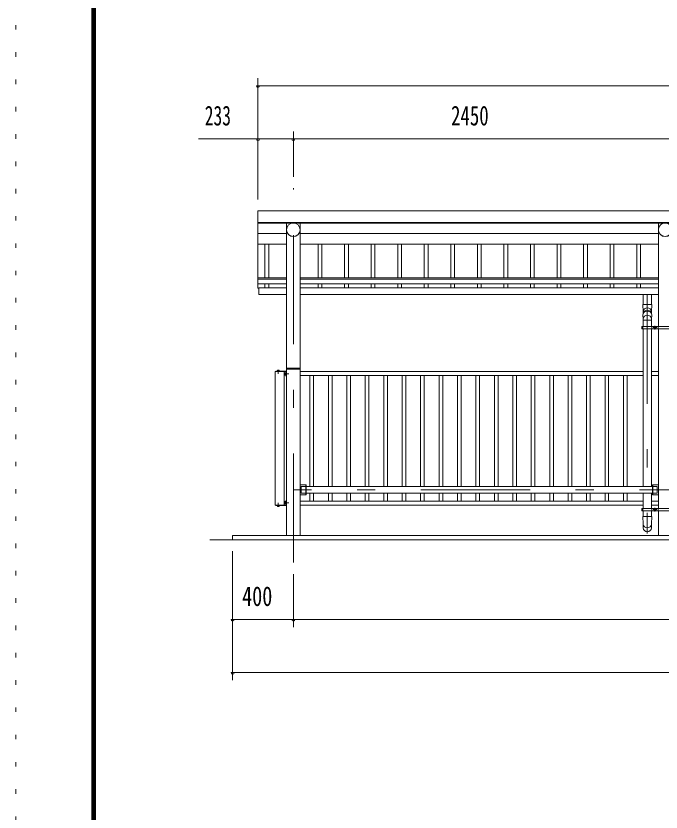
# Model space of a CAD drawing. Units: millimetres, scale not verified. Extents: x -26654 to 26660, y -10500 to 10500.
# Drawn here: x -3040 to 1211, y 0 to 5250 of the extents above; entities that cross this region are included whole.
import ezdxf
from ezdxf.enums import TextEntityAlignment as Align

# ---------------------------------------------------------------- set-up
doc = ezdxf.new("R2010")
doc.units = ezdxf.units.MM
doc.header["$LTSCALE"] = 60
doc.linetypes.add('USER3', pattern=[24, 12, -5, 2, -5])
doc.linetypes.add('USER4', pattern=[3, 0.5, -2.5])
for name, color, linetype, lineweight in [('0-2_1-05BOLD', 7, 'Continuous', 18), ('0-3_1-25CENTER', 3, 'USER3', 18), ('0-4_1-45THIN', 4, 'Continuous', 18), ('0-5_1-55DIM', 3, 'Continuous', 18), ('0-C_F-F1PAPER', 5, 'Continuous', 18), ('0-D_F-E_J_ADD', 5, 'USER4', 18)]:
    doc.layers.add(name, color=color, linetype=linetype, lineweight=lineweight)
doc.styles.add('ＭＳ ゴシック', font='')
doc.styles.get('ＭＳ ゴシック').set_extended_font_data('MS Gothic')

msp = doc.modelspace()

# ---------------------------------------------------------------- linework, layer by layer
at = {"layer": '0-2_1-05BOLD'}
for p, q in [((9220.94, 3888.53), (-1445.05, 3888.53)), ((-1445.05, 3884.46), (9220.95, 3884.46)), ((-1256.61, 1824.67), (-1256.61, 3884.46)), ((-1167.51, 3884.46), (-1167.51, 1824.67)), ((1193.39, 3202.67), (1193.39, 3884.46)), ((-1256.61, 3814.97), (-1445.05, 3814.97)), ((1193.39, 3814.97), (-1167.51, 3814.97)), ((-1445.05, 3745.48), (-1256.61, 3745.48)), ((-1167.51, 3745.48), (1193.39, 3745.48)), ((-1445.05, 3523.86), (-1256.61, 3523.86)), ((1193.39, 3523.86), (-1167.51, 3523.86)), ((-1256.61, 3513.43), (-1445.05, 3513.43)), ((-1256.6, 3483.82), (-1445.05, 3483.82)), ((-1167.51, 3513.43), (1193.39, 3513.43)), ((1193.39, 3483.82), (-1167.51, 3483.82)), ((-1445.05, 3454.91), (-1440.06, 3454.91)), ((-1167.51, 3457.49), (1193.39, 3457.49)), ((1193.39, 3412.49), (-1167.51, 3412.49)), ((1092.44, 3412.49), (1092.44, 3347.34)), ((1147.44, 3347.34), (1147.44, 3412.49)), ((1090.45, 3276.13), (1092.44, 3250.17)), ((1147.44, 3250.17), (1149.44, 3276.01)), ((1090.84, 3202.67), (1090.84, 3186.67)), ((1092.44, 3250.17), (1092.44, 3202.67)), ((1092.44, 3243.22), (1147.44, 3243.22)), ((1147.44, 3202.67), (1147.44, 3250.17)), ((1149.04, 3186.67), (1149.04, 3202.67)), ((1191.79, 3186.67), (1191.79, 3202.67)), ((1084.74, 3194.67), (1090.84, 3194.67)), ((1092.44, 3186.67), (1092.44, 2146.02)), ((1147.44, 2146.02), (1147.44, 3186.67)), ((1193.39, 2002.67), (1193.39, 3186.67)), ((-1260.81, 2904.67), (-1332.81, 2904.67)), ((-1314.49, 2912.97), (-1314.49, 2909.47)), ((-1308.72, 2909.47), (-1308.72, 2912.97)), ((-1272.81, 2024.67), (-1272.81, 2904.67)), ((-1263.41, 2893.42), (-1268.21, 2893.42)), ((-1261.41, 2891.67), (-1263.41, 2889.67)), ((-1263.41, 2887.67), (-1261.41, 2889.67)), ((-1167.5, 2919.67), (-1256.61, 2919.67)), ((-1253.61, 2927.67), (-1170.51, 2927.67)), ((1092.44, 2904.67), (-1167.5, 2904.67)), ((1193.39, 2904.67), (1147.44, 2904.67)), ((-1268.21, 2885.92), (-1263.41, 2885.92)), ((-1167.5, 2879.67), (1092.44, 2879.67)), ((1147.44, 2879.67), (1193.39, 2879.67)), ((-1130.71, 2091.67), (-1130.71, 2157.67)), ((1156.6, 2091.67), (1156.6, 2157.67)), ((-1127.5, 2146.02), (1153.4, 2146.02)), ((1153.4, 2103.32), (-1127.5, 2103.32)), ((1092.44, 2103.32), (1092.44, 2002.67)), ((1147.44, 2002.67), (1147.44, 2103.32)), ((1156.6, 2146.02), (1185.45, 2146.02)), ((-1167.5, 2049.67), (1092.44, 2049.67)), ((1147.44, 2049.67), (1193.39, 2049.67)), ((-1314.49, 2019.87), (-1314.49, 2016.38)), ((-1308.72, 2016.38), (-1308.72, 2019.87)), ((-1268.21, 2043.42), (-1263.41, 2043.42)), ((-1263.41, 2035.92), (-1268.21, 2035.92)), ((-1263.41, 2041.67), (-1261.41, 2039.67)), ((-1261.41, 2037.67), (-1263.41, 2039.67)), ((1092.44, 2024.67), (-1167.5, 2024.67)), ((1290.19, 2002.67), (1084.74, 2002.67)), ((1090.84, 2002.67), (1090.84, 1986.67)), ((1193.39, 2024.67), (1147.44, 2024.67)), ((1149.04, 2002.67), (1149.04, 1986.67)), ((1191.79, 1986.67), (1191.79, 2002.67)), ((1090.84, 1994.67), (1084.74, 1994.67)), ((1092.44, 1986.67), (1092.44, 1949.76)), ((1147.44, 1986.67), (1147.44, 1949.76)), ((1193.39, 1824.67), (1193.39, 1986.67)), ((-1762.05, 1794.67), (9537.94, 1794.67))]:
    msp.add_line(p, q, dxfattribs=at)
for points in [[(-1445.05, 3454.91), (-1445.05, 3963.67), (9220.94, 3963.67), (9220.94, 3454.91), (9215.94, 3454.91)], [(-1256.6, 3412.49), (-1440.06, 3412.49), (-1440.06, 3457.49), (-1256.6, 3457.49)], [(1147.44, 3285.11), (1147.44, 3297.68), (1149.44, 3347.34), (1090.44, 3347.34), (1092.44, 3297.68), (1092.44, 3285.11)], [(-1332.81, 2904.67), (-1332.81, 2024.67), (-1260.81, 2024.67)], [(-1326.61, 2904.67), (-1326.61, 2907.87), (-1260.81, 2907.87)], [(-1305.36, 2907.87), (-1305.36, 2909.47), (-1317.86, 2909.47), (-1317.86, 2907.87)], [(-1317.38, 2909.47), (-1317.38, 2912.97), (-1316.51, 2913.47), (-1306.71, 2913.47), (-1305.83, 2912.97), (-1305.83, 2909.47)], [(-1263.41, 2882.16), (-1268.21, 2882.16), (-1268.91, 2883.37), (-1268.91, 2895.97), (-1268.21, 2897.18), (-1263.41, 2897.18)], [(-1261.41, 2897.47), (-1263.41, 2897.47), (-1263.41, 2881.87), (-1261.41, 2881.87)], [(-1259.81, 2881.17), (-1261.41, 2881.17), (-1261.41, 2898.17), (-1259.81, 2898.17)], [(-1259.81, 2903.67), (-1259.81, 2872.87), (-1256.61, 2872.87)], [(-1167.5, 2157.67), (-1127.51, 2157.67), (-1127.51, 2091.67), (-1167.5, 2091.67)], [(1193.39, 2091.67), (1153.4, 2091.67), (1153.4, 2157.67), (1193.39, 2157.67)], [(-1130.71, 2103.32), (-1159.56, 2103.32), (-1159.56, 2146.02), (-1130.71, 2146.02)], [(1185.45, 2146.02), (1185.45, 2103.32), (1156.6, 2103.32)], [(-1259.81, 2048.17), (-1261.41, 2048.17), (-1261.41, 2031.17), (-1259.81, 2031.17)], [(-1259.81, 2025.67), (-1259.81, 2056.47), (-1256.61, 2056.47)], [(-1260.81, 2021.47), (-1326.61, 2021.47), (-1326.61, 2024.67)], [(-1317.86, 2021.47), (-1317.86, 2019.87), (-1305.36, 2019.87), (-1305.36, 2021.47)], [(-1305.83, 2019.87), (-1305.83, 2016.38), (-1306.71, 2015.87), (-1316.51, 2015.87), (-1317.38, 2016.38), (-1317.38, 2019.87)], [(-1263.41, 2047.18), (-1268.21, 2047.18), (-1268.91, 2045.97), (-1268.91, 2033.37), (-1268.21, 2032.17), (-1263.41, 2032.17)], [(-1261.41, 2031.87), (-1263.41, 2031.87), (-1263.41, 2047.47), (-1261.41, 2047.47)], [(1084.74, 2002.67), (1084.74, 1986.67), (1290.19, 1986.67), (1290.19, 2002.67)], [(1090.44, 1949.76), (1149.44, 1949.76), (1147.44, 1900.1), (1147.44, 1874.26)], [(1092.44, 1874.26), (1092.44, 1900.1), (1090.44, 1949.76)], [(9387.94, 1824.67), (-1612.06, 1824.67), (-1612.06, 1794.67)]]:
    msp.add_lwpolyline(points, dxfattribs=at)
for points in [[(1084.74, 3186.67), (1290.19, 3186.67), (1290.19, 3202.67), (1084.74, 3202.67)], [(1165.42, 3197.56), (1165.42, 3191.78), (1170.42, 3188.9), (1175.42, 3191.78), (1175.42, 3197.56), (1170.42, 3200.44)], [(1165.42, 1991.78), (1170.42, 1988.9), (1175.42, 1991.78), (1175.42, 1997.56), (1170.42, 2000.44), (1165.42, 1997.56)]]:
    msp.add_lwpolyline(points, close=True, dxfattribs=at)
for centre, radius in [((-1212.06, 3839.91), 44.55), ((1237.94, 3839.91), 44.55), ((1170.42, 3194.67), 6.25), ((1170.42, 3194.67), 4.9), ((1170.42, 1994.67), 6.25), ((1170.42, 1994.67), 4.9)]:
    msp.add_circle(centre, radius, dxfattribs=at)
for centre, radius, start, end in [((-1212.06, 3839.22), 44.55, 180, 0), ((1237.94, 3839.22), 44.55, 180, 0), ((1119.94, 3297.97), 27.55, 3.55867, 176.44133), ((1119.94, 3282.8), 27.55, 3.55867, 176.44133), ((1119.94, 3274.3), 29.55, 3.56303, 176.43697), ((1119.94, 3249.19), 27.55, 3.55867, 176.44133), ((-1315.94, 2911.15), 2.32, 51.45377, 90), ((-1311.61, 2904.96), 8.51, 70.16867, 109.82912), ((-1307.28, 2911.15), 2.32, 90, 128.53143), ((-1266.03, 2895.3), 2.88, 180, 220.72682), ((-1258.45, 2889.67), 10.46, 158.9763, 201.02541), ((-1260.81, 2903.67), 4.2, 0, 90), ((-1260.81, 2903.67), 1, 0, 90), ((-1253.61, 2924.67), 3, 90, 180), ((-1170.51, 2924.67), 3, 0, 90), ((-1266.03, 2884.04), 2.88, 139.27318, 180), ((-1315.94, 2018.19), 2.32, 270, 308.54623), ((-1311.61, 2024.38), 8.51, 250.17088, 289.83133), ((-1307.28, 2018.19), 2.32, 231.46857, 270), ((-1266.03, 2045.3), 2.88, 180, 220.72682), ((-1258.45, 2039.67), 10.46, 158.97459, 201.0237), ((-1266.03, 2034.04), 2.88, 139.27318, 180), ((-1260.81, 2025.67), 1, 270, 0), ((-1260.81, 2025.67), 4.2, 270, 0), ((1119.94, 1901.08), 27.55, 183.55867, 356.44133), ((1119.94, 1875.97), 27.55, 183.56303, 356.43697)]:
    msp.add_arc(centre, radius, start, end, dxfattribs=at)
at = {"layer": '0-3_1-25CENTER'}
for p, q in [((-1212.06, 1644.67), (-1212.06, 4114.67)), ((1119.94, 3412.49), (1119.94, 1836.31)), ((1170.42, 3182.17), (1170.42, 3207.17)), ((1157.92, 3194.67), (1182.92, 3194.67)), ((-1311.61, 2890.19), (-1311.61, 2916.38)), ((-1272.91, 2889.67), (-1241, 2889.67)), ((8987.95, 2124.67), (-1212.05, 2124.67)), ((-1311.61, 2039.15), (-1311.61, 2012.96)), ((-1241, 2039.67), (-1272.91, 2039.67)), ((1170.42, 2007.17), (1170.42, 1982.17)), ((1157.92, 1994.67), (1182.92, 1994.67))]:
    msp.add_line(p, q, dxfattribs=at)
at = {"layer": '0-4_1-45THIN'}
for p, q in [((-1399.56, 3745.48), (-1399.56, 3523.86)), ((-1374.55, 3523.86), (-1374.55, 3745.48)), ((-1049.55, 3523.86), (-1049.55, 3745.48)), ((-1024.55, 3745.48), (-1024.55, 3523.86)), ((-874.55, 3745.48), (-874.55, 3523.86)), ((-849.55, 3523.86), (-849.55, 3745.48)), ((-699.55, 3523.86), (-699.55, 3745.48)), ((-674.55, 3745.48), (-674.55, 3523.86)), ((-524.55, 3745.48), (-524.55, 3523.86)), ((-499.55, 3523.86), (-499.55, 3745.48)), ((-349.55, 3523.86), (-349.55, 3745.48)), ((-324.55, 3745.48), (-324.55, 3523.86)), ((-174.55, 3745.48), (-174.55, 3523.86)), ((-149.55, 3523.86), (-149.55, 3745.48)), ((0.45, 3523.86), (0.45, 3745.48)), ((25.45, 3745.48), (25.45, 3523.86)), ((175.45, 3745.48), (175.45, 3523.86)), ((200.45, 3523.86), (200.45, 3745.48)), ((350.45, 3523.86), (350.45, 3745.48)), ((375.45, 3745.48), (375.45, 3523.86)), ((525.45, 3745.48), (525.45, 3523.86)), ((550.45, 3523.86), (550.45, 3745.48)), ((700.45, 3523.86), (700.45, 3745.48)), ((725.45, 3745.48), (725.45, 3523.86)), ((875.45, 3745.48), (875.45, 3523.86)), ((900.45, 3523.86), (900.45, 3745.48)), ((1050.45, 3523.86), (1050.45, 3745.48)), ((1075.45, 3745.48), (1075.45, 3523.86)), ((-1399.56, 3483.82), (-1399.56, 3457.49)), ((-1374.55, 3457.49), (-1374.55, 3483.82)), ((-1049.55, 3457.49), (-1049.55, 3483.82)), ((-1024.55, 3483.82), (-1024.55, 3457.49)), ((-874.55, 3483.82), (-874.55, 3457.49)), ((-849.55, 3457.49), (-849.55, 3483.82)), ((-699.55, 3457.49), (-699.55, 3483.82)), ((-674.55, 3483.82), (-674.55, 3457.49)), ((-524.55, 3483.82), (-524.55, 3457.49)), ((-499.55, 3457.49), (-499.55, 3483.82)), ((-349.55, 3457.49), (-349.55, 3483.82)), ((-324.55, 3483.82), (-324.55, 3457.49)), ((-174.55, 3483.82), (-174.55, 3457.49)), ((-149.55, 3457.49), (-149.55, 3483.82)), ((0.45, 3457.49), (0.45, 3483.82)), ((25.45, 3483.82), (25.45, 3457.49)), ((175.45, 3483.82), (175.45, 3457.49)), ((200.45, 3457.49), (200.45, 3483.82)), ((350.45, 3457.49), (350.45, 3483.82)), ((375.45, 3483.82), (375.45, 3457.49)), ((525.45, 3483.82), (525.45, 3457.49)), ((550.45, 3457.49), (550.45, 3483.82)), ((700.45, 3457.49), (700.45, 3483.82)), ((725.45, 3483.82), (725.45, 3457.49)), ((875.45, 3483.82), (875.45, 3457.49)), ((900.45, 3457.49), (900.45, 3483.82)), ((1050.45, 3457.49), (1050.45, 3483.82)), ((1075.45, 3483.82), (1075.45, 3457.49)), ((-1102.56, 2146.02), (-1102.56, 2879.67)), ((-1078.55, 2879.67), (-1078.55, 2146.02)), ((-981.06, 2146.02), (-981.06, 2879.67)), ((-957.06, 2879.67), (-957.06, 2146.02)), ((-859.56, 2146.02), (-859.56, 2879.67)), ((-835.55, 2879.67), (-835.55, 2146.02)), ((-738.05, 2146.02), (-738.05, 2879.67)), ((-714.05, 2879.67), (-714.05, 2146.02)), ((-616.55, 2146.02), (-616.55, 2879.67)), ((-592.56, 2879.67), (-592.56, 2146.02)), ((-495.06, 2146.02), (-495.06, 2879.67)), ((-471.06, 2879.67), (-471.06, 2146.02)), ((-373.55, 2146.02), (-373.55, 2879.67)), ((-349.55, 2879.67), (-349.55, 2146.02)), ((-252.06, 2146.02), (-252.06, 2879.67)), ((-228.06, 2879.67), (-228.06, 2146.02)), ((-130.55, 2146.02), (-130.55, 2879.67)), ((-106.55, 2879.67), (-106.55, 2146.02)), ((-9.06, 2146.02), (-9.06, 2879.67)), ((14.94, 2879.67), (14.94, 2146.02)), ((112.44, 2146.02), (112.44, 2879.67)), ((136.44, 2879.67), (136.44, 2146.02)), ((233.94, 2146.02), (233.94, 2879.67)), ((257.95, 2879.67), (257.95, 2146.02)), ((355.45, 2146.02), (355.45, 2879.67)), ((379.44, 2879.67), (379.44, 2146.02)), ((476.94, 2146.02), (476.94, 2879.67)), ((500.94, 2879.67), (500.94, 2146.02)), ((598.45, 2146.02), (598.45, 2879.67)), ((622.45, 2879.67), (622.45, 2146.02)), ((719.94, 2146.02), (719.94, 2879.67)), ((743.94, 2879.67), (743.94, 2146.02)), ((841.44, 2146.02), (841.44, 2879.67)), ((865.44, 2879.67), (865.44, 2146.02)), ((962.94, 2146.02), (962.94, 2879.67)), ((986.94, 2879.67), (986.94, 2146.02)), ((-1102.56, 2103.32), (-1102.56, 2049.67)), ((-1078.55, 2049.67), (-1078.55, 2103.32)), ((-981.06, 2103.32), (-981.06, 2049.67)), ((-957.06, 2049.67), (-957.06, 2103.32)), ((-859.56, 2103.32), (-859.56, 2049.67)), ((-835.55, 2049.67), (-835.55, 2103.32)), ((-738.05, 2103.32), (-738.05, 2049.67)), ((-714.05, 2049.67), (-714.05, 2103.32)), ((-616.55, 2103.32), (-616.55, 2049.67)), ((-592.56, 2049.67), (-592.56, 2103.32)), ((-495.06, 2103.32), (-495.06, 2049.67)), ((-471.06, 2049.67), (-471.06, 2103.32)), ((-373.55, 2103.32), (-373.55, 2049.67)), ((-349.55, 2049.67), (-349.55, 2103.32)), ((-252.06, 2103.32), (-252.06, 2049.67)), ((-228.06, 2049.67), (-228.06, 2103.32)), ((-130.55, 2103.32), (-130.55, 2049.67)), ((-106.55, 2049.67), (-106.55, 2103.32)), ((-9.06, 2103.32), (-9.06, 2049.67)), ((14.94, 2049.67), (14.94, 2103.32)), ((112.44, 2103.32), (112.44, 2049.67)), ((136.44, 2049.67), (136.44, 2103.32)), ((233.94, 2103.32), (233.94, 2049.67)), ((257.95, 2049.67), (257.95, 2103.32)), ((355.45, 2103.32), (355.45, 2049.67)), ((379.44, 2049.67), (379.44, 2103.32)), ((476.94, 2103.32), (476.94, 2049.67)), ((500.94, 2049.67), (500.94, 2103.32)), ((598.45, 2103.32), (598.45, 2049.67)), ((622.45, 2049.67), (622.45, 2103.32)), ((719.94, 2103.32), (719.94, 2049.67)), ((743.94, 2049.67), (743.94, 2103.32)), ((841.44, 2103.32), (841.44, 2049.67)), ((865.44, 2049.67), (865.44, 2103.32)), ((962.94, 2103.32), (962.94, 2049.67)), ((986.94, 2049.67), (986.94, 2103.32))]:
    msp.add_line(p, q, dxfattribs=at)
at = {"layer": '0-5_1-55DIM'}
for p, q in [((-1445.06, 4039.67), (-1445.06, 4838.67)), ((-1435.06, 4788.67), (-1455.06, 4788.67)), ((-1445.06, 4788.67), (9220.95, 4788.67)), ((-1212.06, 4189.67), (-1212.06, 4488.67)), ((-1837.56, 4438.67), (9613.44, 4438.67)), ((-1435.06, 4438.67), (-1455.06, 4438.67)), ((-1202.06, 4438.67), (-1222.06, 4438.67)), ((-1612.05, 869.67), (-1612.05, 1719.67)), ((-1212.05, 1219.67), (-1212.05, 1569.67)), ((-1602.05, 1269.67), (-1622.05, 1269.67)), ((-1612.05, 1269.67), (9387.94, 1269.67)), ((-1202.05, 1269.67), (-1222.05, 1269.67)), ((-1602.05, 919.67), (-1622.05, 919.67)), ((9387.94, 919.67), (-1612.05, 919.67))]:
    msp.add_line(p, q, dxfattribs=at)
for centre in [(-1445.06, 4788.67), (-1445.06, 4438.67), (-1212.06, 4438.67), (-1612.05, 1269.67), (-1212.05, 1269.67), (-1612.05, 919.67)]:
    msp.add_arc(centre, 10, 180, 0, dxfattribs=at)
at = {"layer": '0-C_F-F1PAPER'}
for points in [[(26160.28, -10000), (26160.28, 10100), (-2539.72, 10100), (-2539.72, -10000)], [(26157.78, -9997.5), (26157.78, 10097.5), (-2537.22, 10097.5), (-2537.22, -9997.5)], [(26155.28, -9995), (-2534.72, -9995), (-2534.72, 10095), (26155.28, 10095)], [(26152.78, -9992.5), (26152.78, 10092.5), (-2532.22, 10092.5), (-2532.22, -9992.5)], [(26150.28, -9990), (-2529.72, -9990), (-2529.72, 10090), (26150.28, 10090)], [(26147.78, -9987.5), (26147.78, 10087.5), (-2527.22, 10087.5), (-2527.22, -9987.5)], [(26145.28, -9985), (-2524.72, -9985), (-2524.72, 10085), (26145.28, 10085)], [(26142.78, -9982.5), (26142.78, 10082.5), (-2522.22, 10082.5), (-2522.22, -9982.5)], [(26140.28, -9980), (26140.28, 10080), (-2519.72, 10080), (-2519.72, -9980)], [(26137.78, -9977.5), (26137.78, 10077.5), (-2517.22, 10077.5), (-2517.22, -9977.5)], [(26135.28, -9975), (-2514.72, -9975), (-2514.72, 10075), (26135.28, 10075)]]:
    msp.add_lwpolyline(points, close=True, dxfattribs=at)
at = {"layer": '0-D_F-E_J_ADD'}
msp.add_lwpolyline([(26660.28, -10500), (-3039.72, -10500), (-3039.72, 10500), (26660.28, 10500)], close=True, dxfattribs=at)

# ---------------------------------------------------------------- texts
at = {"layer": '0-5_1-55DIM', "color": 7, "style": 'ＭＳ ゴシック'}
for s, width, p in [('233', 0.65, (-1795.73, 4488.67)), ('2450', 0.7, (-173.06, 4488.67)), ('400', 0.75, (-1549.68, 1319.67))]:
    msp.add_text(s, height=130.2, dxfattribs=dict(at, width=width)).set_placement(p, align=Align.BOTTOM_LEFT)

doc.saveas('drawing.dxf')
